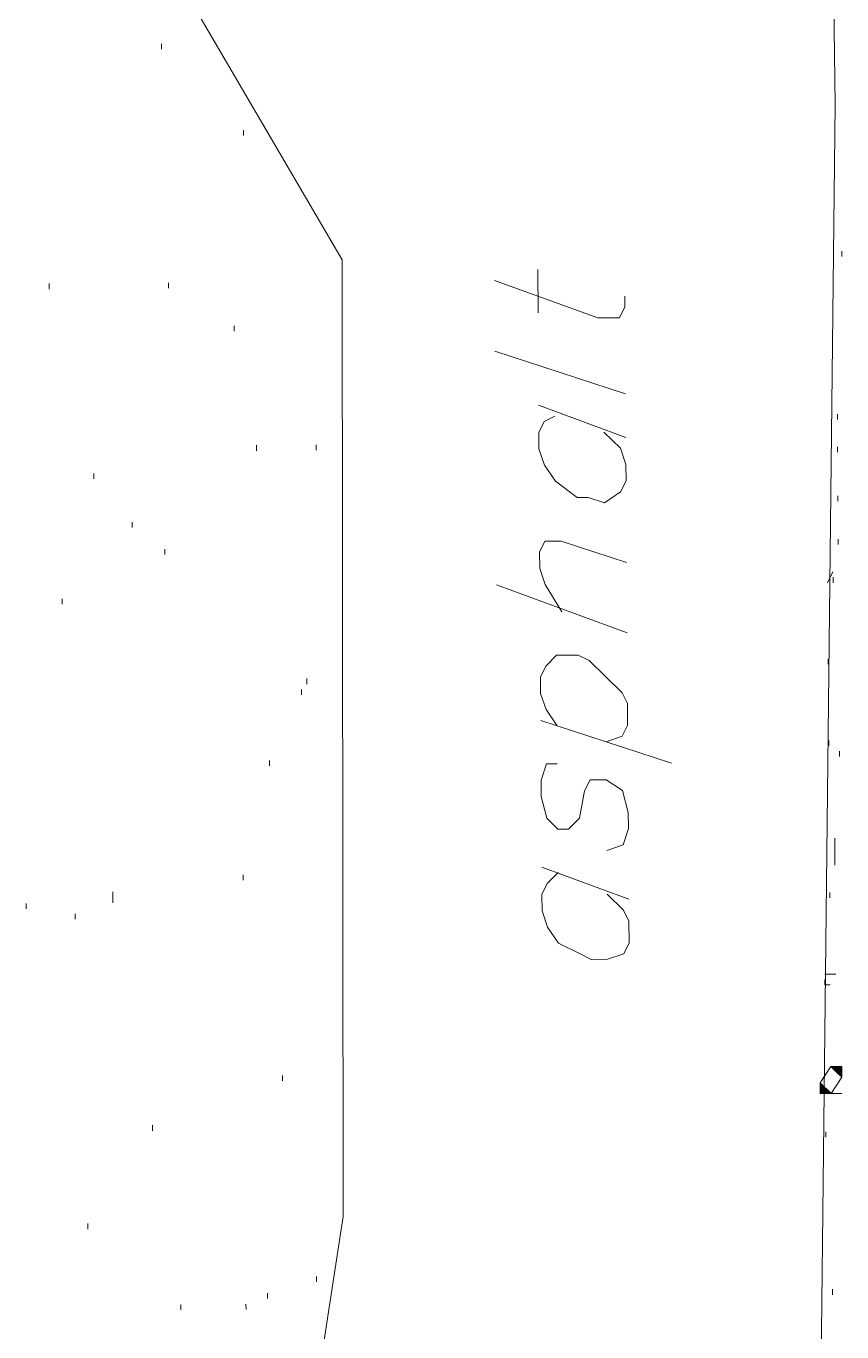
# Model space of a CAD drawing. Header units: inches. Extents: x -5728 to 15181, y 9834 to 15140.
# Drawn here: x 6551.5 to 6671.7, y 14439.6 to 14631.8 of the extents above; entities that cross this region are included whole.
import ezdxf

# ---------------------------------------------------------------- set-up
doc = ezdxf.new("R2010")
doc.units = ezdxf.units.IN
doc.header["$MEASUREMENT"] = 0
doc.linetypes.add('IMPORT-DASHEDX2 _4_', pattern=[0.1125, 0.075, -0.0375])
for name, color, linetype, lineweight in [('PDF_Geometry', 1, 'Continuous', 9), ('PDF_Solid Fills', 1, 'Continuous', 9), ('site plan converted for PDF_dwg', 1, 'Continuous', 9)]:
    doc.layers.add(name, color=color, linetype=linetype, lineweight=lineweight)

# ---------------------------------------------------------------- blocks, each defined once
blk = doc.blocks.new('site plan converted for PDF_dwg-1480341-SITE PLAN')
at = {"layer": 'PDF_Solid Fills'}
for points in [[(4558.52, 4597), (4556.92, 4598.6), (4558.52, 4598.6)], [(4555.32, 4594.6), (4555.32, 4596.2), (4556.92, 4594.6)]]:
    blk.add_hatch(color=147, dxfattribs=at).paths.add_polyline_path(points, flags=0)
at = {"layer": 'PDF_Geometry', "color": 155, "lineweight": 15}
for p, q in [((4459.32, 4749.8), (4459.32, 4749)), ((4471.32, 4737), (4471.32, 4736.2)), ((4559.32, 4718.6), (4559.32, 4717.8)), ((4514.52, 4709.8), (4514.52, 4716.2)), ((4442.52, 4714.6), (4442.52, 4713.8)), ((4460.12, 4714.6), (4460.12, 4713.8)), ((4469.72, 4708.2), (4469.72, 4707.4)), ((4527.32, 4697.8), (4508.12, 4704.2)), ((4514.52, 4696.2), (4527.32, 4691.4)), ((4558.52, 4694.6), (4558.52, 4693.8)), ((4472.92, 4690.6), (4472.92, 4689.8)), ((4481.72, 4690.6), (4481.72, 4689.8)), ((4558.52, 4689.8), (4558.52, 4689)), ((4448.92, 4686.6), (4448.92, 4685.8)), ((4558.52, 4682.6), (4558.52, 4681.8)), ((4454.52, 4679.4), (4454.52, 4678.6)), ((4459.32, 4675.4), (4459.32, 4674.6)), ((4558.52, 4676.2), (4558.52, 4675.4)), ((4556.92, 4669.8), (4557.72, 4671.4)), ((4557.72, 4670.6), (4557.72, 4669.8)), ((4527.32, 4662.6), (4508.12, 4669.8)), ((4444.12, 4668.2), (4444.12, 4667.4)), ((4556.92, 4658.6), (4556.92, 4657.8)), ((4480.12, 4656.2), (4480.12, 4655.4)), ((4479.32, 4654.6), (4479.32, 4653.8)), ((4514.52, 4649.8), (4533.72, 4643.4)), ((4556.92, 4646.6), (4556.92, 4645.8)), ((4474.52, 4644.2), (4474.52, 4643.4)), ((4558.52, 4645), (4558.52, 4644.2)), ((4557.72, 4628.2), (4557.72, 4632.2)), ((4470.52, 4627.4), (4470.52, 4626.6)), ((4514.52, 4628.2), (4527.32, 4623.4)), ((4438.52, 4623.4), (4438.52, 4622.6)), ((4556.92, 4624.2), (4556.92, 4623.4)), ((4445.72, 4621.8), (4445.72, 4621)), ((4556.12, 4612.2), (4557.72, 4612.2)), ((4556.12, 4607.4), (4556.12, 4606.6)), ((4476.12, 4597.8), (4476.12, 4597)), ((4556.12, 4594.6), (4558.52, 4594.6)), ((4456.92, 4590.6), (4456.92, 4589.8)), ((4556.12, 4589), (4556.12, 4588.2)), ((4447.32, 4576.2), (4447.32, 4575.4)), ((4480.92, 4568.2), (4480.92, 4567.4)), ((4473.72, 4565.8), (4473.72, 4565)), ((4556.92, 4565.8), (4556.92, 4565)), ((4460.92, 4564.2), (4460.92, 4563.4)), ((4470.52, 4564.2), (4470.52, 4563.4))]:
    blk.add_line(p, q, dxfattribs=at)
at = {"layer": 'PDF_Geometry', "color": 155, "lineweight": 15, "flags": 128}
for points in [[(4551.32, 4882.6), (4557.72, 4858.6), (4558.52, 4740.2), (4553.72, 4471.4), (4546.52, 4470.6), (4470.52, 4487.4), (4484.92, 4577), (4485.72, 4717.8), (4458.52, 4765), (4513.72, 4835.4), (4557.72, 4858.6)], [(4508.12, 4714.6), (4523.32, 4709), (4526.52, 4709), (4527.32, 4710.6), (4527.32, 4712.2)], [(4516.92, 4694.6), (4515.32, 4693.8), (4514.52, 4692.2), (4514.52, 4689.8), (4515.32, 4687.4), (4516.92, 4685), (4520.12, 4682.6), (4521.72, 4682.6), (4524.12, 4681.8), (4526.52, 4683.4), (4527.32, 4685), (4527.32, 4687.4), (4526.52, 4689.8), (4524.12, 4692.2)], [(4517.72, 4665.8), (4515.32, 4669.8), (4514.52, 4672.2), (4514.52, 4674.6), (4515.32, 4676.2), (4517.72, 4676.2), (4527.32, 4673)], [(4516.92, 4649), (4515.32, 4651.4), (4514.52, 4653.8), (4514.52, 4656.2), (4515.32, 4657.8), (4516.92, 4659.4), (4520.12, 4659.4), (4521.72, 4658.6), (4524.12, 4656.2), (4526.52, 4653.8), (4527.32, 4652.2), (4527.32, 4649), (4526.52, 4647.4), (4524.12, 4646.6)], [(4516.92, 4643.4), (4515.32, 4643.4), (4514.52, 4641), (4514.52, 4638.6), (4515.32, 4635.4), (4516.92, 4633.8), (4518.52, 4633.8), (4520.12, 4635.4), (4520.92, 4639.4), (4521.72, 4641), (4524.12, 4641), (4526.52, 4639.4), (4527.32, 4636.2), (4527.32, 4633.8), (4526.52, 4631.4), (4524.12, 4630.6)], [(4516.92, 4627.4), (4515.32, 4625.8), (4514.52, 4624.2), (4514.52, 4621.8), (4515.32, 4619.4), (4516.92, 4617), (4520.12, 4615.4), (4521.72, 4614.6), (4524.12, 4614.6), (4526.52, 4615.4), (4527.32, 4617), (4527.32, 4620.2), (4526.52, 4621.8), (4524.12, 4624.2)], [(4451.32, 4625), (4451.32, 4624.2), (4451.32, 4623.4)], [(4556.12, 4611.4), (4556.12, 4610.6), (4556.92, 4610.6)]]:
    blk.add_lwpolyline(points, dxfattribs=at)
at = {"layer": 'PDF_Geometry', "color": 147, "flags": 128}
for points in [[(4556.92, 4594.6), (4558.52, 4597), (4557.72, 4597.8), (4556.92, 4598.6), (4555.32, 4596.2), (4556.12, 4595.4), (4556.92, 4594.6), (4555.32, 4594.6), (4555.32, 4596.2)], [(4556.92, 4598.6), (4558.52, 4598.6), (4558.52, 4597)]]:
    blk.add_lwpolyline(points, dxfattribs=at)
at = {"layer": 'PDF_Solid Fills', "color": 147}
for p, q in [((4558.52, 4597), (4556.92, 4598.6)), ((4556.92, 4598.6), (4558.52, 4598.6)), ((4558.52, 4598.6), (4558.52, 4597)), ((4555.32, 4594.6), (4555.32, 4596.2)), ((4555.32, 4596.2), (4556.92, 4594.6)), ((4556.92, 4594.6), (4555.32, 4594.6))]:
    blk.add_line(p, q, dxfattribs=at)

msp = doc.modelspace()

# ---------------------------------------------------------------- block references
at = {"layer": 'site plan converted for PDF_dwg', "color": 147, "linetype": 'IMPORT-DASHEDX2 _4_', "rotation": 0.383349167194431}
msp.add_blockref('site plan converted for PDF_dwg-1480341-SITE PLAN', (2144.04, 9849.68), dxfattribs=at)

doc.saveas('drawing.dxf')
